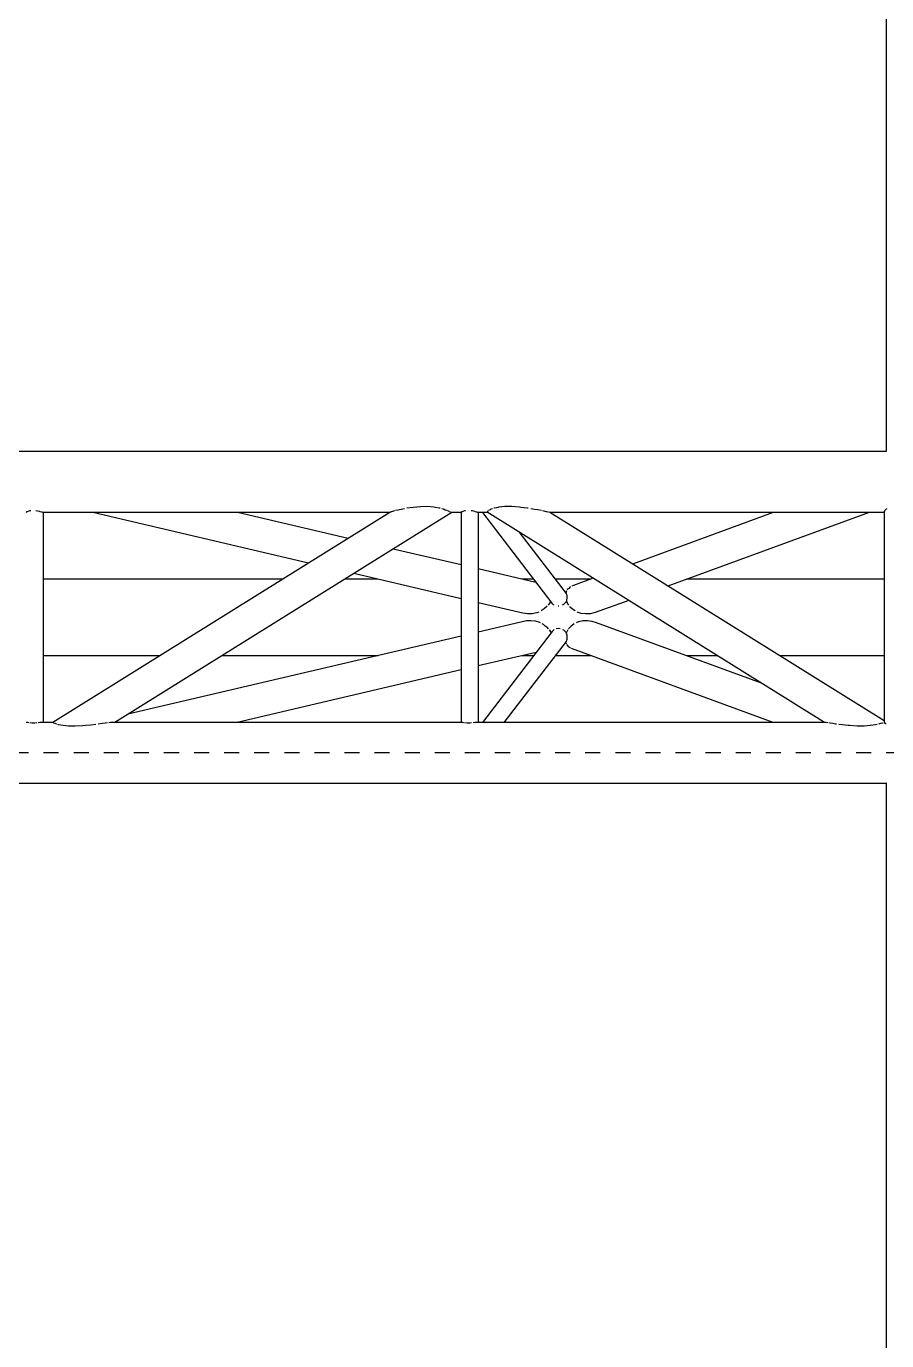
# Model space of a CAD drawing. Header units: millimetres. Extents: x 149919 to 150445, y 136651 to 136866.
# Drawn here: x 150236.94 to 150242.66, y 136786.57 to 136795.3 of the extents above; entities that cross this region are included whole.
import ezdxf

# ---------------------------------------------------------------- set-up
doc = ezdxf.new("R2010")
doc.units = ezdxf.units.MM
doc.header["$LTSCALE"] = 0.25
doc.linetypes.add('CENTER', pattern=[50.8, 31.75, -6.35, 6.35, -6.35])
doc.linetypes.add('XKITLINE00', pattern=[0])

# ---------------------------------------------------------------- blocks, each defined once
blk = doc.blocks.new('çatıı')
at = {"color": 8, "linetype": 'XKITLINE00'}
for p, q in [((10084.2, 15630.56), (10084.2, 14210.49)), ((10084.2, 14210.57), (9008.64, 14210.57)), ((9512.64, 14170.25), (9512.5, 14170.12)), ((9512.78, 14170.38), (9512.73, 14170.34)), ((9513.25, 14170.51), (9512.78, 14170.38)), ((9513.59, 14170.7), (9513.25, 14170.51)), ((9514.85, 14171.04), (9513.59, 14170.7)), ((9515.52, 14171.11), (9514.85, 14171.04)), ((9519.96, 14171), (9518.96, 14171.11)), ((9521.55, 14170.64), (9519.96, 14171)), ((9521.9, 14170.51), (9521.55, 14170.64)), ((9522.81, 14170.34), (9521.9, 14170.51)), ((9522.83, 14170.34), (9522.81, 14170.34)), ((9523.62, 14170.08), (9523.09, 14170.25)), ((9523.74, 14169.97), (9523.62, 14170.08)), ((9523.9, 14169.99), (9523.74, 14169.97)), ((9523.9, 14169.99), (9523.89, 14169.99)), ((9523.9, 14169.99), (9523.9, 14030.57)), ((9754.04, 14169.97), (9523.9, 14169.97)), ((9754.21, 14170.08), (9530.16, 14030.57)), ((9700.17, 14136.43), (9556.88, 14169.97)), ((9795.35, 14169.98), (9571.45, 14030.57)), ((9726.42, 14152.78), (9652.95, 14169.97)), ((9754.55, 14170.25), (9754.21, 14170.08)), ((9754.94, 14170.45), (9754.72, 14170.34)), ((9755.23, 14170.51), (9754.94, 14170.45)), ((9757.2, 14171.13), (9755.23, 14170.51)), ((9759.7, 14171.64), (9757.96, 14171.29)), ((9760.54, 14171.87), (9759.7, 14171.64)), ((9763.99, 14172.55), (9760.54, 14171.87)), ((9769.62, 14173.35), (9765.56, 14172.81)), ((9774.64, 14173.84), (9769.62, 14173.35)), ((9779.33, 14173.92), (9774.64, 14173.84)), ((9783.42, 14173.58), (9779.33, 14173.92)), ((9784.48, 14173.35), (9783.42, 14173.58)), ((9786.97, 14173), (9784.48, 14173.35)), ((9787.68, 14172.81), (9786.97, 14173)), ((9789.86, 14172.23), (9788.67, 14172.55)), ((9791.05, 14171.64), (9789.86, 14172.23)), ((9792.06, 14171.4), (9791.05, 14171.64)), ((9792.32, 14171.29), (9792.06, 14171.4)), ((9793.69, 14170.68), (9792.72, 14171.11)), ((9793.69, 14170.68), (9793.83, 14170.51)), ((9794.44, 14170.34), (9793.83, 14170.51)), ((9794.84, 14170.23), (9794.75, 14170.25)), ((9794.84, 14170.23), (9795.05, 14169.97)), ((9795.35, 14169.98), (9795.05, 14169.97)), ((9795.34, 14169.99), (9795.35, 14169.98)), ((9801.59, 14169.97), (9795.34, 14169.97)), ((9801.72, 14170.25), (9801.59, 14170.13)), ((9801.59, 14170.13), (9801.59, 14030.57)), ((9801.87, 14170.39), (9801.82, 14170.34)), ((9802.34, 14170.52), (9801.87, 14170.39)), ((9802.68, 14170.72), (9802.34, 14170.52)), ((9803.94, 14171.06), (9802.68, 14170.72)), ((9804.42, 14171.11), (9803.94, 14171.06)), ((9809.05, 14171.02), (9808.23, 14171.11)), ((9810.64, 14170.65), (9809.05, 14171.02)), ((9810.99, 14170.52), (9810.64, 14170.65)), ((9811.9, 14170.35), (9810.99, 14170.52)), ((9811.95, 14170.34), (9811.9, 14170.35)), ((9812.71, 14170.09), (9812.21, 14170.25)), ((9812.83, 14169.97), (9812.71, 14170.09)), ((9812.99, 14169.99), (9812.83, 14169.97)), ((9812.99, 14169.99), (9812.97, 14169.99)), ((9812.99, 14169.99), (9812.99, 14030.57)), ((9819.25, 14169.97), (9812.99, 14169.97)), ((9815.69, 14169.97), (9861.86, 14109.81)), ((9818.98, 14170.25), (9818.92, 14170.18)), ((10043.12, 14030.58), (9818.92, 14170.18)), ((9819.2, 14170.53), (9819.05, 14170.34)), ((9819.66, 14171.11), (9819.17, 14170.58)), ((9819.17, 14170.58), (9819.2, 14170.53)), ((9819.86, 14171.32), (9819.84, 14171.3)), ((9820.86, 14171.69), (9819.86, 14171.32)), ((9821.35, 14172.13), (9820.86, 14171.69)), ((9822.49, 14172.55), (9821.35, 14172.13)), ((9823.58, 14172.95), (9823.26, 14172.83)), ((9826.25, 14173.42), (9823.58, 14172.95)), ((9826.72, 14173.55), (9826.25, 14173.42)), ((9830.55, 14173.96), (9826.72, 14173.55)), ((9835.2, 14173.95), (9830.55, 14173.96)), ((9840.44, 14173.53), (9835.2, 14173.95)), ((9841.19, 14173.42), (9840.44, 14173.53)), ((9845.66, 14172.92), (9841.19, 14173.42)), ((9846.18, 14172.83), (9845.66, 14172.92)), ((9850.69, 14172.09), (9847.92, 14172.55)), ((9852.5, 14171.69), (9850.69, 14172.09)), ((9854.98, 14171.29), (9852.5, 14171.69)), ((9858.32, 14170.55), (9855.81, 14171.11)), ((9858.35, 14170.53), (9858.32, 14170.55)), ((9859.24, 14170.34), (9858.35, 14170.53)), ((9860.1, 14170.16), (9859.67, 14170.25)), ((9860.47, 14169.98), (9860.1, 14170.16)), ((9860.5, 14170), (9860.47, 14169.98)), ((10082.73, 14031.63), (9860.52, 14169.99)), ((10082.73, 14169.97), (9860.55, 14169.97)), ((10008.96, 14169.97), (9915.43, 14135.8)), ((10072.7, 14169.97), (9939, 14121.12)), ((10082.86, 14170.53), (10082.73, 14170.36)), ((10082.73, 14170.36), (10082.73, 14031.3)), ((10083.06, 14171.11), (10082.86, 14170.53)), ((10083.68, 14171.69), (10083.23, 14171.3)), ((10084.08, 14172.27), (10083.68, 14171.69)), ((10084.46, 14172.55), (10084.08, 14172.27)), ((9839.95, 14157.09), (9871.3, 14116.23)), ((9801.59, 14135.18), (9756.43, 14145.75)), ((9851.33, 14123.53), (9812.99, 14132.51)), ((9682.89, 14125.67), (9523.9, 14125.67)), ((9746.11, 14125.67), (9724.19, 14125.67)), ((9801.59, 14112.69), (9730.18, 14129.4)), ((9849.68, 14125.67), (9842.18, 14125.67)), ((9887.72, 14125.67), (9864.05, 14125.67)), ((9889.41, 14126.29), (9876.22, 14121.47)), ((10082.73, 14125.67), (9951.46, 14125.67)), ((9871.36, 14116.8), (9871.21, 14116.34)), ((9871.3, 14116.23), (9871.61, 14115.49)), ((9871.5, 14117.54), (9871.36, 14116.8)), ((9871.77, 14117.96), (9871.5, 14117.54)), ((9871.61, 14115.49), (9871.78, 14115.12)), ((9871.89, 14113.37), (9871.73, 14111.75)), ((9871.78, 14115.12), (9871.92, 14113.59)), ((9871.92, 14113.59), (9871.89, 14113.37)), ((9872.57, 14119.22), (9872.1, 14118.47)), ((9873.08, 14119.63), (9872.57, 14119.22)), ((9874.12, 14120.53), (9873.08, 14119.63)), ((9874.24, 14120.59), (9874.12, 14120.53)), ((9876.22, 14121.47), (9875.19, 14121.01)), ((9842.55, 14103.1), (9812.99, 14110.02)), ((9856.89, 14105.98), (9854.83, 14104.6)), ((9857.1, 14106.21), (9856.89, 14105.98)), ((9858.88, 14107.77), (9857.1, 14106.21)), ((9860.53, 14109.99), (9859.42, 14108.46)), ((9861.04, 14110.87), (9860.53, 14109.99)), ((9863.08, 14108.65), (9861.86, 14109.81)), ((9863.5, 14108.46), (9863.08, 14108.65)), ((9866.36, 14107.74), (9866.07, 14107.77)), ((9866.54, 14107.77), (9866.36, 14107.74)), ((9869.68, 14108.9), (9868.84, 14108.46)), ((9870.81, 14110.01), (9869.68, 14108.9)), ((9870.95, 14110.14), (9870.81, 14110.01)), ((9871.53, 14111.12), (9870.95, 14110.14)), ((9871.73, 14111.75), (9871.53, 14111.12)), ((9871.55, 14111.16), (9872.17, 14110.02)), ((9872.17, 14110.02), (9872.58, 14109.03)), ((9872.58, 14109.03), (9873.02, 14108.46)), ((9873.56, 14107.77), (9874.15, 14107)), ((9875.13, 14106.22), (9874.15, 14107)), ((9876.19, 14105.25), (9875.13, 14106.22)), ((9877.34, 14104.6), (9876.19, 14105.25)), ((9912.98, 14111.61), (9890.73, 14103.48)), ((9844.94, 14097.95), (9812.99, 14090.47)), ((9845.64, 14102.62), (9842.55, 14103.1)), ((9848.03, 14098.13), (9844.94, 14097.95)), ((9848.78, 14102.69), (9845.64, 14102.62)), ((9851.07, 14097.77), (9848.03, 14098.13)), ((9851.8, 14103.3), (9848.78, 14102.69)), ((9853.92, 14096.88), (9851.07, 14097.77)), ((9853.25, 14103.89), (9851.8, 14103.3)), ((9854.27, 14096.69), (9853.92, 14096.88)), ((9856.42, 14095.51), (9855.55, 14095.99)), ((9876.63, 14095.99), (9874.72, 14094.59)), ((9879.52, 14097.35), (9878.03, 14096.69)), ((9878.64, 14103.87), (9878.61, 14103.89)), ((9881.47, 14102.97), (9878.64, 14103.87)), ((9882.45, 14098.01), (9879.52, 14097.35)), ((9884.53, 14102.6), (9881.47, 14102.97)), ((9885.53, 14098.13), (9882.45, 14098.01)), ((9887.67, 14102.78), (9884.53, 14102.6)), ((9888.62, 14097.7), (9885.53, 14098.13)), ((9890.73, 14103.48), (9887.67, 14102.78)), ((9891.56, 14096.75), (9888.62, 14097.7)), ((10001.18, 14056.7), (9891.56, 14096.75)), ((9801.59, 14087.8), (9580.08, 14035.94)), ((9862, 14090.92), (9815.69, 14030.57)), ((9857.55, 14094.53), (9856.42, 14095.51)), ((9858.58, 14093.76), (9857.55, 14094.53)), ((9858.58, 14093.76), (9859.43, 14092.81)), ((9860.02, 14092.13), (9860.38, 14091.73)), ((9860.38, 14091.73), (9860.91, 14090.72)), ((9860.91, 14090.72), (9861.36, 14090.09)), ((9863.22, 14092.08), (9862, 14090.92)), ((9863.33, 14092.13), (9863.22, 14092.08)), ((9866.51, 14092.99), (9864.77, 14092.79)), ((9867.45, 14092.81), (9866.51, 14092.99)), ((9869.82, 14091.82), (9869.23, 14092.13)), ((9870.92, 14090.72), (9869.82, 14091.82)), ((9871.09, 14090.57), (9870.92, 14090.72)), ((9871.09, 14090.57), (9871.38, 14090.06)), ((9871.38, 14090.06), (9871.43, 14089.87)), ((9871.65, 14090.53), (9871.42, 14089.89)), ((9871.43, 14089.87), (9871.76, 14088.83)), ((9871.79, 14090.73), (9871.65, 14090.53)), ((9871.76, 14088.83), (9871.83, 14088.05)), ((9872.59, 14092.13), (9871.79, 14090.73)), ((9871.85, 14087.91), (9871.91, 14087.21)), ((9871.91, 14087.21), (9871.95, 14086.99)), ((9874.68, 14094.53), (9873.02, 14092.81)), ((9874.72, 14094.59), (9874.68, 14094.53)), ((9871.32, 14084.34), (9830.06, 14030.57)), ((9871, 14083.9), (9871.54, 14082.61)), ((9871.64, 14085.09), (9871.32, 14084.34)), ((9871.81, 14085.46), (9871.64, 14085.09)), ((9871.8, 14082.11), (9872.78, 14081.06)), ((9871.82, 14085.63), (9871.81, 14085.46)), ((9871.95, 14086.99), (9871.83, 14085.75)), ((9872.78, 14081.06), (9873.06, 14080.7)), ((9874.23, 14079.98), (9873.06, 14080.7)), ((10008.99, 14030.57), (9874.88, 14079.58)), ((9601.31, 14074.87), (9523.9, 14074.87)), ((9746.37, 14074.87), (9642.6, 14074.87)), ((9851.38, 14077.09), (9812.99, 14068.1)), ((9849.68, 14074.87), (9841.84, 14074.87)), ((9887.75, 14074.87), (9864.05, 14074.87)), ((9971.98, 14074.87), (9951.43, 14074.87)), ((10082.73, 14074.87), (10013.28, 14074.87)), ((9801.59, 14065.43), (9652.69, 14030.57)), ((9512.78, 14030.52), (9512.6, 14030.54)), ((9513.25, 14030.5), (9512.78, 14030.52)), ((9513.59, 14030.38), (9513.25, 14030.5)), ((9514.19, 14030.28), (9513.59, 14030.38)), ((9516.44, 14030.07), (9514.85, 14030.18)), ((9514.85, 14030.18), (9514.85, 14030.18)), ((9518.2, 14030.08), (9516.44, 14030.07)), ((9519.58, 14030.18), (9518.2, 14030.08)), ((9521.55, 14030.42), (9520.55, 14030.28)), ((9521.89, 14030.5), (9521.55, 14030.42)), ((9522.81, 14030.53), (9521.89, 14030.5)), ((9523.19, 14030.54), (9522.81, 14030.53)), ((9530.19, 14030.57), (9523.35, 14030.57)), ((9530.2, 14030.52), (9530.16, 14030.54)), ((9530.37, 14030.51), (9530.2, 14030.52)), ((9530.37, 14030.51), (9530.59, 14030.29)), ((9530.7, 14030.18), (9530.75, 14030.13)), ((9531.9, 14029.83), (9530.75, 14030.13)), ((9532.1, 14029.64), (9531.9, 14029.83)), ((9532.83, 14029.41), (9532.1, 14029.64)), ((9534.08, 14029), (9533.46, 14029.2)), ((9537.06, 14028.55), (9534.08, 14029)), ((9540.64, 14028.14), (9537.06, 14028.55)), ((9545.09, 14028.08), (9540.64, 14028.14)), ((9550.19, 14028.36), (9545.09, 14028.08)), ((9551.85, 14028.55), (9550.19, 14028.36)), ((9555.41, 14028.82), (9551.85, 14028.55)), ((9558.79, 14029.2), (9555.41, 14028.82)), ((9563.22, 14029.83), (9560.45, 14029.39)), ((9564.93, 14029.98), (9563.22, 14029.83)), ((9566.52, 14030.18), (9564.93, 14029.98)), ((9568.41, 14030.41), (9567.4, 14030.29)), ((9568.96, 14030.51), (9568.41, 14030.41)), ((9570.51, 14030.55), (9568.96, 14030.51)), ((9801.65, 14030.57), (9570.66, 14030.57)), ((9801.87, 14030.53), (9801.71, 14030.54)), ((9802.34, 14030.51), (9801.87, 14030.53)), ((9802.68, 14030.39), (9802.34, 14030.51)), ((9803.33, 14030.29), (9802.68, 14030.39)), ((9805.53, 14030.09), (9803.94, 14030.19)), ((9807.29, 14030.1), (9805.53, 14030.09)), ((9808.48, 14030.18), (9807.29, 14030.1)), ((9810.64, 14030.43), (9809.58, 14030.29)), ((9810.98, 14030.51), (9810.64, 14030.43)), ((9811.9, 14030.53), (9810.98, 14030.51)), ((9812.25, 14030.54), (9811.9, 14030.53)), ((10043.16, 14030.57), (9812.41, 14030.57)), ((10044.07, 14030.51), (10043.33, 14030.54)), ((10044.19, 14030.48), (10044.07, 14030.51)), ((10045.31, 14030.29), (10044.19, 14030.48)), ((10046.78, 14030.04), (10045.96, 14030.18)), ((10048.67, 14029.83), (10046.78, 14030.04)), ((10050.44, 14029.49), (10048.67, 14029.83)), ((10051.05, 14029.41), (10050.44, 14029.49)), ((10054.94, 14028.89), (10052.59, 14029.2)), ((10058.87, 14028.55), (10054.94, 14028.89)), ((10059.8, 14028.43), (10058.87, 14028.55)), ((10064.82, 14028.1), (10059.8, 14028.43)), ((10069.44, 14028.11), (10064.82, 14028.1)), ((10073.41, 14028.47), (10069.44, 14028.11)), ((10073.78, 14028.55), (10073.41, 14028.47)), ((10076.91, 14028.93), (10073.78, 14028.55)), ((10078.14, 14029.2), (10076.91, 14028.93)), ((10079.64, 14029.54), (10079.05, 14029.41)), ((10080.3, 14029.83), (10079.64, 14029.54)), ((10081.8, 14030.07), (10080.3, 14029.83)), ((10082.14, 14030.17), (10081.8, 14030.07)), ((10082.92, 14030.41), (10082.5, 14030.29)), ((10082.73, 14031.3), (10082.84, 14030.79)), ((10082.88, 14030.63), (10082.94, 14030.38)), ((10082.94, 14030.38), (10082.99, 14030.29)), ((10083.06, 14030.18), (10083.07, 14030.15)), ((10083.67, 14029.84), (10083.07, 14030.15)), ((10083.67, 14029.84), (10084.08, 14029.41)), ((10084.2, 13989.97), (9008.64, 13989.97)), ((10084.2, 13990.39), (10084.2, 12570.4))]:
    blk.add_line(p, q, dxfattribs=at)
at = {"color": 8, "linetype": 'CENTER'}
blk.add_line((10454.1, 14010.27), (9008.64, 14010.27), dxfattribs=at)

msp = doc.modelspace()

# ---------------------------------------------------------------- block references
at = {"xscale": 0.009999943142843078, "yscale": 0.009999943142843078, "zscale": 0.009999943142843078}
msp.add_blockref('çatıı', (150141.8141, 136650.3731), dxfattribs=at)

doc.saveas('drawing.dxf')
